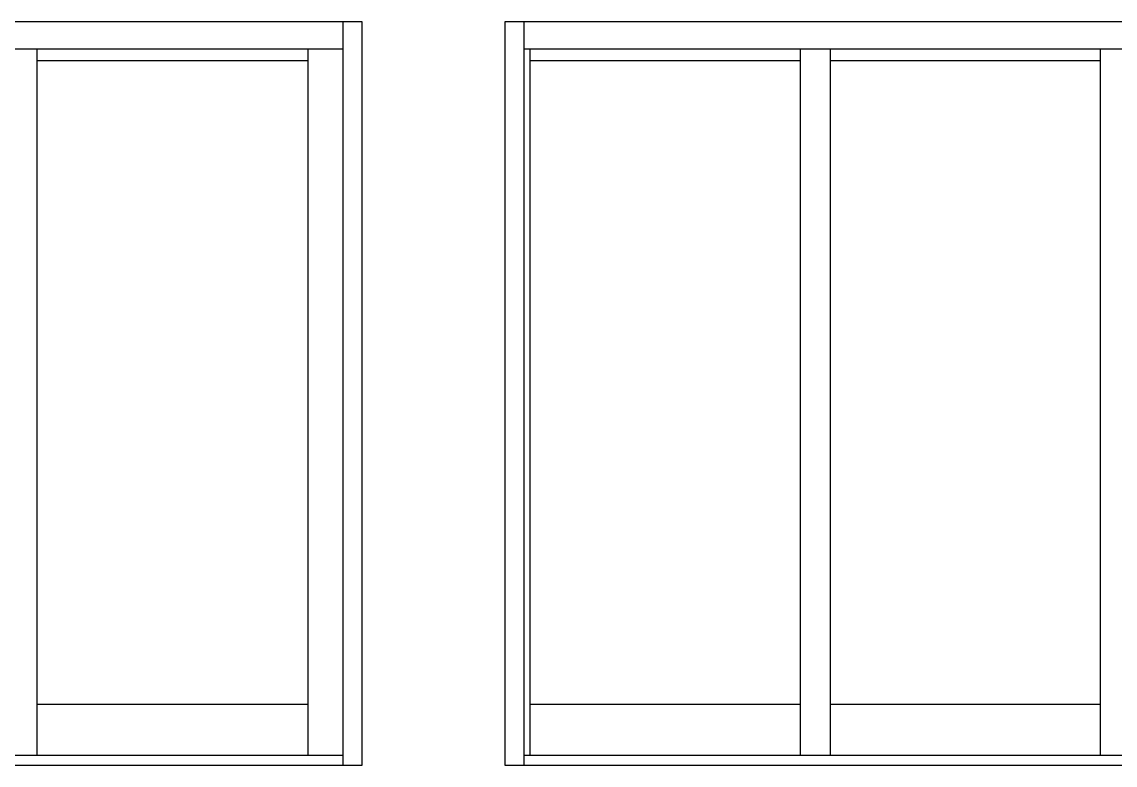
# Model space of a CAD drawing. Extents: x -120 to 130, y -63 to 29.
# Drawn here: x -18.6 to 59, y -62.9 to -10.1 of the extents above; entities that cross this region are included whole.
import ezdxf

# ---------------------------------------------------------------- set-up
doc = ezdxf.new("R2010")
doc.units = 0
doc.header["$LTSCALE"] = 0.25
doc.header["$MEASUREMENT"] = 0
doc.layers.add('ELEV_FRAME', color=1, linetype='CONTINUOUS')
doc.layers.add('ELEV_VENT', color=5, linetype='CONTINUOUS')

msp = doc.modelspace()

# ---------------------------------------------------------------- linework, layer by layer
at = {"layer": 'ELEV_FRAME', "color": 1}
for p, q in [((5.565, -10.145), (-62.785, -10.145)), ((4.22, -62.872), (4.22, -10.145)), ((5.565, -62.872), (5.565, -10.145)), ((129.691, -10.145), (15.694, -10.145)), ((15.694, -10.145), (15.694, -62.872)), ((17.039, -10.145), (17.039, -62.872)), ((4.22, -12.071), (-61.44, -12.071)), ((128.347, -12.071), (17.039, -12.071)), ((-61.44, -62.162), (4.22, -62.162)), ((17.039, -62.162), (128.347, -62.162)), ((-62.785, -62.872), (5.565, -62.872)), ((15.694, -62.872), (129.691, -62.872))]:
    msp.add_line(p, q, dxfattribs=at)
at = {"layer": 'ELEV_VENT', "color": 5}
for p, q in [((-17.503, -12.071), (-17.503, -62.162)), ((1.721, -12.071), (1.721, -62.162)), ((17.492, -62.162), (17.492, -12.071)), ((36.648, -12.071), (36.648, -62.162)), ((38.763, -12.071), (38.763, -62.162)), ((57.92, -12.071), (57.92, -62.162)), ((1.721, -12.909), (-17.503, -12.909)), ((36.648, -12.909), (17.492, -12.909)), ((57.92, -12.909), (38.763, -12.909)), ((-17.503, -58.547), (1.721, -58.547)), ((17.492, -58.547), (36.648, -58.547)), ((38.763, -58.547), (57.92, -58.547))]:
    msp.add_line(p, q, dxfattribs=at)

doc.saveas('drawing.dxf')
